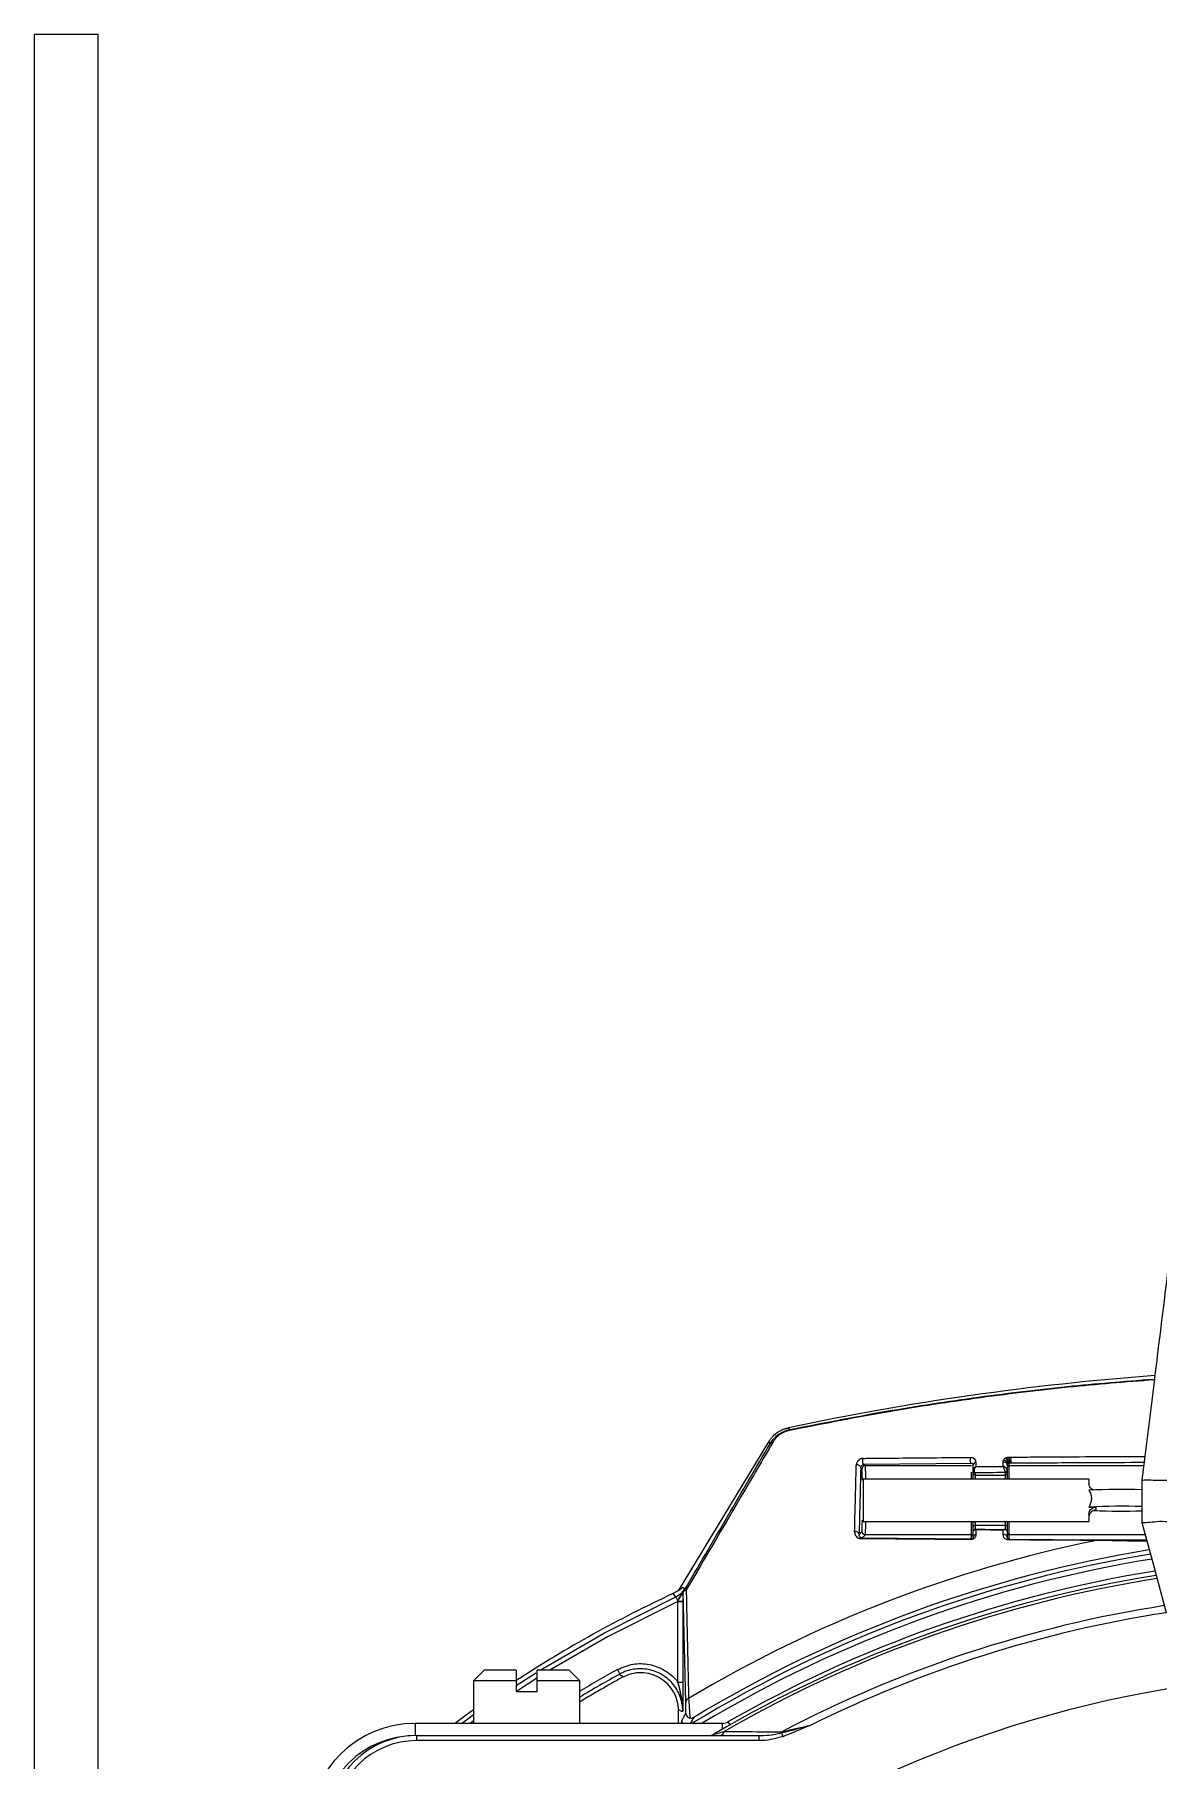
# Model space of a CAD drawing. Extents: x 7 to 135, y 1 to 99.
# Drawn here: x 124.96 to 128.27, y 48.38 to 53.47 of the extents above; entities that cross this region are included whole.
import ezdxf

# ---------------------------------------------------------------- set-up
doc = ezdxf.new("R2010")
doc.units = 0
doc.header["$MEASUREMENT"] = 0
doc.layers.add('OBJECT', color=7, linetype='CONTINUOUS')

msp = doc.modelspace()

# ---------------------------------------------------------------- linework, layer by layer
at = {"layer": 'OBJECT'}
for p, q in [((125.1466, 53.4695), (124.9586, 53.4695)), ((124.9586, 44.4969), (124.9586, 53.4695)), ((125.1466, 46.6531), (125.1466, 53.4695)), ((128.2571, 49.4981), (128.2216, 49.2095)), ((126.8562, 48.8829), (127.1222, 49.3222)), ((127.3967, 49.2424), (127.3929, 49.2462)), ((127.7197, 49.2584), (127.4033, 49.2559)), ((127.4033, 49.2559), (127.4067, 49.2524)), ((127.4067, 49.2524), (127.7197, 49.2524)), ((127.7247, 49.2392), (127.7247, 49.2539)), ((127.7247, 49.2294), (127.7247, 49.2362)), ((127.8247, 49.2544), (127.8247, 49.2381)), ((127.8247, 49.2368), (127.8247, 49.2294)), ((127.8266, 49.2581), (127.8251, 49.2562)), ((127.8282, 49.2773), (127.837, 49.2773)), ((127.8297, 49.2592), (127.8297, 49.2524)), ((127.8338, 49.2592), (127.8297, 49.2592)), ((127.8297, 49.2524), (128.2269, 49.2524)), ((127.8297, 49.2524), (127.8297, 49.2129)), ((127.8391, 49.2592), (127.8338, 49.2592)), ((127.4004, 49.2129), (127.3967, 49.2092)), ((128.0654, 49.2129), (127.4004, 49.2129)), ((127.4004, 49.2129), (127.4004, 49.0881)), ((127.7197, 49.2129), (127.7197, 49.2331)), ((127.7247, 49.2129), (127.7247, 49.2294)), ((127.7297, 49.2312), (127.7297, 49.2244)), ((127.7297, 49.2244), (127.8197, 49.2244)), ((127.7297, 49.2244), (127.7297, 49.2129)), ((127.8197, 49.2244), (127.8197, 49.2318)), ((127.8197, 49.2129), (127.8197, 49.2244)), ((127.8247, 49.2294), (127.8247, 49.2129)), ((128.0654, 49.2129), (128.0654, 49.1986)), ((128.2216, 49.2095), (128.2216, 49.0845)), ((128.2216, 49.2095), (128.2216, 49.2095)), ((127.3967, 49.0917), (127.4004, 49.0879)), ((127.4004, 49.0881), (127.4004, 49.0879)), ((127.4004, 49.0879), (128.0654, 49.0879)), ((127.7197, 49.0484), (127.7197, 49.0879)), ((127.7247, 49.0714), (127.7247, 49.0879)), ((127.7297, 49.0879), (127.7297, 49.0764)), ((127.8197, 49.0764), (127.8197, 49.0879)), ((127.8247, 49.0879), (127.8247, 49.0714)), ((127.8297, 49.0879), (127.8297, 49.0484)), ((128.0654, 49.1299), (128.0854, 49.1299)), ((128.0654, 49.1089), (128.0654, 49.0879)), ((128.0854, 49.1299), (128.0854, 49.1211)), ((128.2216, 49.0845), (128.2216, 49.0845)), ((127.3881, 49.0498), (127.3967, 49.0584)), ((127.4067, 49.0484), (127.3973, 49.0391)), ((127.3973, 49.0391), (127.7197, 49.0362)), ((127.7197, 49.0484), (127.4067, 49.0484)), ((127.7197, 49.0362), (127.7197, 49.0484)), ((127.7247, 49.0599), (127.7247, 49.0714)), ((127.7247, 49.0415), (127.7247, 49.0599)), ((127.7297, 49.0764), (127.7297, 49.0649)), ((127.7297, 49.0764), (127.8197, 49.0764)), ((127.8197, 49.0643), (127.8197, 49.0764)), ((127.8247, 49.0714), (127.8247, 49.0593)), ((127.8247, 49.0593), (127.8247, 49.0409)), ((127.8297, 49.0484), (127.8297, 49.0353)), ((128.2313, 49.0484), (127.8297, 49.0484)), ((127.8297, 49.0353), (128.0897, 49.0337)), ((126.8697, 48.8791), (126.8688, 48.8794)), ((126.8693, 48.8945), (126.8743, 48.889)), ((126.8773, 48.5554), (126.8697, 48.8791)), ((126.854, 48.8518), (126.8543, 48.8526)), ((126.854, 48.8518), (126.869, 48.8518)), ((126.854, 48.6147), (126.854, 48.8518)), ((126.8543, 48.8526), (126.8568, 48.8596)), ((126.869, 48.8532), (126.869, 48.8518)), ((126.869, 48.8518), (126.869, 48.6147)), ((126.2834, 48.6492), (126.2524, 48.6182)), ((126.3776, 48.6492), (126.2834, 48.6492)), ((126.3776, 48.6492), (126.3776, 48.6182)), ((126.439, 48.6257), (126.3783, 48.5867)), ((126.5339, 48.6492), (126.4396, 48.6492)), ((126.4396, 48.6182), (126.4396, 48.6492)), ((126.5649, 48.6182), (126.5339, 48.6492)), ((126.2524, 48.6182), (126.2524, 48.4929)), ((126.3776, 48.6182), (126.2524, 48.6182)), ((126.3776, 48.6182), (126.3776, 48.5867)), ((126.3776, 48.5867), (126.4396, 48.5867)), ((126.4396, 48.5867), (126.4396, 48.6182)), ((126.5649, 48.6182), (126.4396, 48.6182)), ((126.5649, 48.4929), (126.5649, 48.6182)), ((126.854, 48.6147), (126.869, 48.6147)), ((126.8562, 48.4929), (126.8562, 48.5298)), ((126.0803, 48.4929), (126.0803, 48.4569)), ((126.9859, 48.4929), (126.0803, 48.4929)), ((126.2524, 48.5001), (126.2424, 48.4929)), ((126.9859, 48.4761), (126.9859, 48.4929)), ((127.0018, 48.4972), (127.0069, 48.4881)), ((126.0844, 48.4569), (126.0803, 48.4569)), ((126.0844, 48.4569), (127.0925, 48.4569)), ((126.0844, 48.4569), (126.0844, 48.4419)), ((127.0925, 48.4419), (126.0844, 48.4419)), ((127.0925, 48.4569), (127.0925, 48.4419))]:
    msp.add_line(p, q, dxfattribs=at)
at = {"layer": 'OBJECT', "flags": 128}
for points in [[(127.1804, 49.3636), (127.1824, 49.3609), (127.184, 49.3586)], [(127.126, 49.3169), (127.1239, 49.3198), (127.1222, 49.3222)], [(127.4033, 49.2559), (127.4019, 49.2564), (127.4006, 49.2578), (127.3996, 49.2599), (127.399, 49.2627), (127.3987, 49.2657), (127.3989, 49.2687), (127.3994, 49.2715), (127.4004, 49.2737)], [(127.7197, 49.2584), (127.7185, 49.2589), (127.7175, 49.2604), (127.7167, 49.2626), (127.7161, 49.2654), (127.7159, 49.2684), (127.7161, 49.2715), (127.7166, 49.2743), (127.7174, 49.2765)], [(127.7247, 49.2392), (127.7248, 49.2389), (127.7249, 49.2386), (127.7252, 49.2383), (127.7256, 49.238), (127.7261, 49.2378), (127.7266, 49.2376), (127.7273, 49.2374), (127.728, 49.2373)], [(127.7324, 49.262), (127.7324, 49.2508), (127.7324, 49.2493)], [(127.8126, 49.2499), (127.8126, 49.261), (127.8126, 49.2625)], [(128.2216, 49.0845), (128.2572, 48.9518), (128.2928, 48.819)], [(127.7323, 49.0629), (127.7323, 49.0516), (127.7323, 49.0495)], [(127.8125, 49.0489), (127.8125, 49.0601), (127.8125, 49.0623)], [(126.4481, 48.6492), (126.6377, 48.7596), (126.8482, 48.8657)], [(126.854, 48.8518), (126.6466, 48.7474), (126.4766, 48.6492)], [(126.8482, 48.8657), (126.8469, 48.8671), (126.8411, 48.8736), (126.8397, 48.8752)], [(126.8482, 48.8657), (126.8484, 48.8654), (126.8487, 48.8646), (126.8493, 48.8634), (126.85, 48.8618), (126.8509, 48.8598), (126.852, 48.8576), (126.8531, 48.8552), (126.8543, 48.8526)], [(126.3776, 48.6042), (126.4344, 48.6406), (126.4364, 48.6418)], [(126.1962, 48.4929), (126.2303, 48.5178), (126.2524, 48.5336)], [(126.8654, 48.5005), (126.8717, 48.5117), (126.8778, 48.5226)], [(126.2169, 48.4929), (126.2389, 48.5089), (126.2524, 48.5185)], [(126.8654, 48.5005), (126.8659, 48.4965), (126.8674, 48.4929)], [(127.1593, 48.4647), (127.1597, 48.4637), (127.1602, 48.4625), (127.1607, 48.4612), (127.1612, 48.4598), (127.1617, 48.4583), (127.1623, 48.4568), (127.1629, 48.4552), (127.1635, 48.4536)]]:
    msp.add_lwpolyline(points, dxfattribs=at)
at = {"layer": 'OBJECT'}
for centre, radius, start, end in [((128.8465, 41.539), 8, 94.20907, 102.02022), ((127.1859, 49.3556), 0.00353, 122.2488, 180.6143), ((127.1335, 49.3114), 0.00927, 87.4564, 144.0217), ((127.3832, 49.2447), 0.00988, 8.7568, 108.5259), ((127.4067, 49.2424), 0.01, 90.0226, 179.9774), ((127.7335, 49.2532), 0.0088, 96.7881, 175.6841), ((127.7297, 49.2362), 0.005, 180.0103, 269.9997), ((127.8151, 49.2532), 0.00966, 7.1372, 105.2052), ((127.82, 49.239), 0.00482, 252.8644, 349.2803), ((127.8197, 49.2368), 0.005, 269.9883, 0.0016), ((127.8297, 49.2474), 0.005, 89.9969, 179.993), ((127.7297, 49.2294), 0.005, 180.007, 270.0031), ((127.8197, 49.2294), 0.005, 269.9902, 359.9997), ((128.161, 47.4221), 1.7602, 88.0274, 93.1136), ((128.161, 47.372), 1.7605, 88.0277, 93.1132), ((128.1608, 50.955), 1.8366, 267.4823, 271.8974), ((128.8467, 45.2894), 3.8186, 101.4598, 120.8968), ((127.3783, 49.0482), 0.00991, 8.9458, 109.2355), ((127.3979, 49.0351), 0.004, 97.848, 153.532), ((127.4067, 49.0584), 0.01, 180.0226, 269.9758), ((127.7203, 49.033), 0.00327, 100.5853, 157.6108), ((127.7197, 49.0534), 0.005, 269.9936, 359.9963), ((127.7297, 49.0714), 0.005, 90.0003, 179.993), ((127.7297, 49.0599), 0.005, 89.9969, 179.993), ((127.7334, 49.0408), 0.00877, 97.3817, 175.7302), ((127.731, 49.0604), 0.00448, 91.6067, 150.8682), ((127.8151, 49.0396), 0.00967, 7.2546, 105.7717), ((127.8164, 49.0617), 0.0025, 32.1355, 84.8892), ((127.8197, 49.0714), 0.005, 0.0003, 90.0064), ((127.8197, 49.0593), 0.005, 0.0003, 90.0098), ((127.8297, 49.0534), 0.005, 180.0103, 269.9997), ((127.8303, 49.0324), 0.00302, 102.0369, 159.6651), ((128.0904, 49.0313), 0.00249, 107.5601, 166.1275), ((128.8467, 45.2894), 3.7503, 99.2082, 121.3276), ((128.8467, 45.2894), 3.7631, 99.2281, 121.1334), ((128.8467, 45.2894), 3.7353, 99.1849, 120.9476), ((128.8466, 45.2495), 3.7247, 99.0072, 120.4312), ((128.8461, 45.2769), 3.711, 99.0877, 119.8014), ((128.8466, 45.2495), 3.7159, 98.993, 119.9693), ((128.4207, 45.4814), 3.744, 114.9783, 123.0625), ((126.8577, 48.9509), 0.0983, 267.9736, 276.5731), ((128.8466, 45.2495), 3.6335, 98.8562, 117.646), ((128.8466, 45.2495), 3.6122, 98.8176, 116.3325), ((128.4207, 45.4814), 3.6183, 118.8272, 120.8576), ((128.4207, 45.4814), 3.6033, 118.8271, 121.0002), ((128.4207, 45.4814), 3.591, 118.8087, 121.118), ((128.8466, 45.2895), 3.35, 93.5142, 125.5044), ((126.8896, 48.5544), 0.0123, 107.6992, 175.6326), ((126.0803, 48.1799), 0.313, 90, 179), ((133.9634, 44.5417), 8.1012, 150.66522, 150.80809), ((126.9859, 48.5249), 0.032, 270, 299.8014), ((126.0803, 48.1799), 0.277, 90, 179), ((126.0844, 48.1969), 0.26, 90, 178.8389), ((126.0844, 48.1969), 0.245, 90, 178.8389), ((126.9449, 48.4869), 0.03, 270, 300.4312), ((126.9763, 48.4708), 0.0143, 284.196, 351.0933), ((127.1283, 48.479), 0.0341, 335.274, 341.4684)]:
    msp.add_arc(centre, radius, start, end, dxfattribs=at)
for centre, major_axis, ratio, start_param, end_param in [((127.3967, 49.1504), (0, 0.092), 0.017455, 5.422492, 6.265732), ((127.4067, 49.1504), (0, 0.102), 0.015744, 5.371918, 6.265732), ((127.3967, 49.1504), (0, 0.092), 0.017455, 3.159046, 4.002286), ((127.4067, 49.1504), (0, 0.102), 0.015744, 3.159046, 4.052859)]:
    msp.add_ellipse(centre, major_axis=major_axis, ratio=ratio, start_param=start_param, end_param=end_param, dxfattribs=at)
for points, knots in [([(128.3443, 50.2046), (128.3436, 50.1989), (128.3401, 50.1705), (128.3253, 50.0511), (128.2969, 49.8213), (128.2714, 49.6142), (128.2571, 49.4981)], [0, 0, 0, 0, 0.024147, 0.120738, 0.507103, 1, 1, 1, 1]), ([(128.2579, 49.5052), (128.1732, 49.4984), (127.9955, 49.4843), (127.727, 49.4511), (127.4524, 49.4091), (127.2724, 49.3734), (127.1824, 49.3556)], [0, 0, 0, 0, 0.231558, 0.485576, 0.742782, 1, 1, 1, 1]), ([(127.184, 49.3586), (127.2729, 49.3762), (127.4505, 49.4113), (127.7237, 49.4532), (127.9912, 49.4864), (128.1693, 49.5005), (128.2533, 49.5072)], [0, 0, 0, 0, 0.2553137, 0.5106163, 0.7690007, 1, 1, 1, 1]), ([(127.126, 49.3169), (127.1297, 49.3225), (127.1366, 49.3327), (127.1516, 49.3453), (127.1676, 49.3543), (127.1786, 49.3572), (127.184, 49.3586)], [0, 0, 0, 0, 0.310494, 0.568554, 0.784349, 1, 1, 1, 1]), ([(127.1286, 49.3321), (127.1296, 49.3334), (127.1332, 49.3383), (127.1408, 49.3449), (127.1464, 49.3497)], [0, 0, 0, 0, 0.262267, 1, 1, 1, 1]), ([(127.1824, 49.3556), (127.1778, 49.3544), (127.1687, 49.352), (127.1551, 49.3444), (127.1425, 49.3337), (127.137, 49.3253), (127.1339, 49.3207)], [0, 0, 0, 0, 0.210462, 0.421165, 0.679148, 1, 1, 1, 1]), ([(127.1464, 49.3497), (127.1512, 49.3527), (127.1585, 49.3571), (127.1667, 49.3601), (127.1685, 49.3607), (127.1689, 49.3608)], [0, 0, 0, 0, 0.60342, 0.908941, 1, 1, 1, 1]), ([(127.1689, 49.3608), (127.1697, 49.361), (127.1709, 49.3613), (127.1729, 49.3619), (127.1748, 49.3624), (127.1766, 49.3628), (127.1783, 49.3632), (127.1795, 49.3634), (127.1802, 49.3636), (127.1804, 49.3636)], [0, 0, 0, 0, 0.3217019, 0.5413701, 0.6931378, 0.8521132, 0.9158647, 0.9689662, 1, 1, 1, 1]), ([(126.871, 48.881), (126.9145, 48.9553), (127.0017, 49.104), (127.0845, 49.2459), (127.126, 49.3169)], [0, 0, 0, 0, 0.499626, 1, 1, 1, 1]), ([(127.1339, 49.3207), (127.1302, 49.3143), (127.1116, 49.2825), (127.0287, 49.141), (126.9459, 49.0002), (126.8787, 48.8859)], [0, 0, 0, 0, 0.045191, 0.225954, 1, 1, 1, 1]), ([(127.1222, 49.3222), (127.1224, 49.3226), (127.1229, 49.3234), (127.1237, 49.3248), (127.1255, 49.3275), (127.1271, 49.3299), (127.1281, 49.3314), (127.1286, 49.3321)], [0, 0, 0, 0, 0.047461, 0.109272, 0.225816, 0.646285, 1, 1, 1, 1]), ([(127.375, 49.0576), (127.3757, 49.0866), (127.3774, 49.1522), (127.3791, 49.2176), (127.38, 49.254)], [0, 0, 0, 0, 0.44271, 1, 1, 1, 1]), ([(127.4004, 49.2737), (127.3991, 49.2737), (127.3965, 49.2735), (127.3925, 49.2722), (127.3887, 49.2701), (127.3848, 49.2668), (127.381, 49.2611), (127.3804, 49.2568), (127.38, 49.254)], [0, 0, 0, 0, 0.105686, 0.211953, 0.310189, 0.443908, 0.64924, 1, 1, 1, 1]), ([(127.3929, 49.2462), (127.392, 49.2097), (127.3904, 49.1444), (127.3888, 49.0788), (127.3881, 49.0498)], [0, 0, 0, 0, 0.557292, 1, 1, 1, 1]), ([(127.3929, 49.2462), (127.3932, 49.2477), (127.3935, 49.2497), (127.3955, 49.2523), (127.3967, 49.2535), (127.3978, 49.2542), (127.3989, 49.2548), (127.4, 49.2553), (127.4013, 49.2557), (127.4024, 49.2558), (127.403, 49.2558), (127.4033, 49.2559)], [0, 0, 0, 0, 0.4880719, 0.6407344, 0.7123929, 0.7730638, 0.8187575, 0.8648549, 0.9058683, 0.962321, 1, 1, 1, 1]), ([(127.4004, 49.2737), (127.4063, 49.2738), (127.436, 49.2741), (127.5403, 49.275), (127.6411, 49.2759), (127.7174, 49.2765)], [0, 0, 0, 0, 0.057285, 0.286437, 1, 1, 1, 1]), ([(127.7174, 49.2765), (127.719, 49.2763), (127.7223, 49.276), (127.7267, 49.2737), (127.7312, 49.2693), (127.732, 49.2647), (127.7324, 49.262)], [0, 0, 0, 0, 0.14682, 0.307864, 0.583686, 1, 1, 1, 1]), ([(127.7247, 49.2539), (127.7246, 49.2548), (127.7243, 49.2562), (127.7228, 49.2575), (127.7215, 49.2582), (127.7202, 49.2584), (127.7197, 49.2584)], [0, 0, 0, 0, 0.449939, 0.736989, 0.88839, 1, 1, 1, 1]), ([(127.7247, 49.2392), (127.7248, 49.24), (127.7249, 49.2415), (127.726, 49.244), (127.7279, 49.2465), (127.7299, 49.248), (127.7313, 49.2488), (127.7318, 49.249), (127.7321, 49.2491), (127.7322, 49.2492), (127.7323, 49.2492), (127.7323, 49.2492), (127.7324, 49.2493), (127.7324, 49.2493)], [0, 0, 0, 0, 0.177165, 0.37817, 0.602217, 0.860542, 0.921391, 0.955495, 0.974755, 0.985659, 0.988705, 0.990724, 1, 1, 1, 1]), ([(127.7247, 49.2362), (127.7247, 49.2362), (127.7247, 49.2364), (127.7247, 49.2374), (127.7247, 49.2385), (127.7247, 49.2391), (127.7247, 49.2392)], [0, 0, 0, 0, 0.318775, 0.638214, 0.944472, 1, 1, 1, 1]), ([(127.728, 49.2373), (127.728, 49.2381), (127.7279, 49.2397), (127.7284, 49.2425), (127.7295, 49.2455), (127.7308, 49.2475), (127.7317, 49.2486), (127.732, 49.2489), (127.7322, 49.2491), (127.7323, 49.2492), (127.7323, 49.2492), (127.7324, 49.2492), (127.7324, 49.2493), (127.7324, 49.2493)], [0, 0, 0, 0, 0.177181, 0.378145, 0.60219, 0.860527, 0.921382, 0.955449, 0.974729, 0.985702, 0.988718, 0.990769, 1, 1, 1, 1]), ([(127.7297, 49.2312), (127.7295, 49.2313), (127.729, 49.2316), (127.7284, 49.2336), (127.7281, 49.2358), (127.728, 49.2371), (127.728, 49.2373)], [0, 0, 0, 0, 0.313719, 0.63197, 0.942908, 1, 1, 1, 1]), ([(127.7324, 49.2493), (127.7494, 49.2494), (127.776, 49.2496), (127.8028, 49.2498), (127.8126, 49.2499)], [0, 0, 0, 0, 0.636488, 1, 1, 1, 1]), ([(127.8126, 49.2625), (127.8128, 49.2644), (127.8129, 49.2663), (127.8137, 49.2681), (127.8137, 49.2681)], [0, 0, 0, 0, 0.991979, 1, 1, 1, 1]), ([(127.8185, 49.2344), (127.8184, 49.2349), (127.8182, 49.2359), (127.8176, 49.2379), (127.8169, 49.2403), (127.8157, 49.2434), (127.8144, 49.2463), (127.8135, 49.2482), (127.813, 49.2491), (127.8128, 49.2495), (127.8127, 49.2497), (127.8126, 49.2498), (127.8126, 49.2499), (127.8126, 49.2499)], [0, 0, 0, 0, 0.109506, 0.21916, 0.341374, 0.502151, 0.736128, 0.872147, 0.934208, 0.965691, 0.982083, 0.993424, 1, 1, 1, 1]), ([(127.8247, 49.2381), (127.8247, 49.2386), (127.8246, 49.2397), (127.8238, 49.2416), (127.8225, 49.2437), (127.8202, 49.2462), (127.8174, 49.2481), (127.815, 49.2492), (127.8138, 49.2496), (127.8132, 49.2497), (127.8129, 49.2498), (127.8127, 49.2498), (127.8126, 49.2499), (127.8126, 49.2499)], [0, 0, 0, 0, 0.109482, 0.219138, 0.341355, 0.502134, 0.736118, 0.872103, 0.934209, 0.965721, 0.98204, 0.993397, 1, 1, 1, 1]), ([(127.8137, 49.2681), (127.8142, 49.2692), (127.8151, 49.2712), (127.8172, 49.2731), (127.8183, 49.274)], [0, 0, 0, 0, 0.497686, 1, 1, 1, 1]), ([(127.8137, 49.2681), (127.8146, 49.2681), (127.8163, 49.2681), (127.8188, 49.2673), (127.8211, 49.266), (127.8231, 49.2644), (127.8245, 49.2624), (127.8254, 49.2603), (127.8257, 49.2582), (127.8253, 49.2569), (127.8251, 49.2562)], [0, 0, 0, 0, 0.125007, 0.250003, 0.375009, 0.500001, 0.625, 0.750025, 0.874998, 1, 1, 1, 1]), ([(127.8183, 49.274), (127.8189, 49.2745), (127.8202, 49.2754), (127.8218, 49.276), (127.8225, 49.2763)], [0, 0, 0, 0, 0.505819, 1, 1, 1, 1]), ([(127.8183, 49.274), (127.8189, 49.2737), (127.8202, 49.2731), (127.8224, 49.2714), (127.8245, 49.2691), (127.8264, 49.2663), (127.8275, 49.2635), (127.8278, 49.261), (127.8275, 49.2591), (127.8269, 49.2584), (127.8266, 49.2581)], [0, 0, 0, 0, 0.106958, 0.229536, 0.360444, 0.498371, 0.64023, 0.774673, 0.894926, 1, 1, 1, 1]), ([(127.8197, 49.2318), (127.8195, 49.2319), (127.8191, 49.2322), (127.8187, 49.2336), (127.8185, 49.2344)], [0, 0, 0, 0, 0.49755, 1, 1, 1, 1]), ([(127.8225, 49.2763), (127.8235, 49.2766), (127.8254, 49.2771), (127.8273, 49.2772), (127.8282, 49.2773)], [0, 0, 0, 0, 0.502883, 1, 1, 1, 1]), ([(127.8225, 49.2763), (127.823, 49.2759), (127.8241, 49.2751), (127.8258, 49.2729), (127.8277, 49.27), (127.8294, 49.2666), (127.8305, 49.2634), (127.8308, 49.261), (127.8305, 49.2595), (127.83, 49.2593), (127.8297, 49.2592)], [0, 0, 0, 0, 0.103946, 0.22729, 0.368842, 0.517354, 0.660944, 0.7914, 0.903701, 1, 1, 1, 1]), ([(127.8251, 49.2562), (127.8251, 49.2562), (127.8248, 49.2556), (127.8247, 49.255), (127.8247, 49.2544)], [0, 0, 0, 0, 0.007548, 1, 1, 1, 1]), ([(127.8247, 49.2381), (127.8247, 49.2377), (127.8247, 49.237), (127.8247, 49.2369), (127.8247, 49.2368)], [0, 0, 0, 0, 0.499718, 1, 1, 1, 1]), ([(127.8297, 49.2592), (127.8295, 49.2591), (127.8292, 49.2591), (127.8288, 49.2591), (127.8285, 49.259), (127.8283, 49.2589), (127.8281, 49.2589), (127.8278, 49.2588), (127.8274, 49.2586), (127.827, 49.2584), (127.8267, 49.2582), (127.8266, 49.2581)], [0, 0, 0, 0, 0.182175, 0.255225, 0.31859, 0.368301, 0.417235, 0.468139, 0.523863, 0.75926, 1, 1, 1, 1]), ([(127.8282, 49.2773), (127.8285, 49.2768), (127.829, 49.2757), (127.8301, 49.2732), (127.8313, 49.27), (127.8325, 49.2664), (127.8334, 49.2631), (127.8339, 49.2608), (127.8341, 49.2594), (127.8339, 49.2593), (127.8338, 49.2592)], [0, 0, 0, 0, 0.105309, 0.230361, 0.371059, 0.517999, 0.65973, 0.788607, 0.902, 1, 1, 1, 1]), ([(127.8391, 49.2592), (127.8387, 49.2593), (127.838, 49.2595), (127.837, 49.2611), (127.8362, 49.2633), (127.8357, 49.2662), (127.8356, 49.2693), (127.8357, 49.2724), (127.8362, 49.2753), (127.8368, 49.2767), (127.837, 49.2773)], [0, 0, 0, 0, 0.124969, 0.249981, 0.375014, 0.499988, 0.624998, 0.750001, 0.875004, 1, 1, 1, 1]), ([(127.837, 49.2773), (127.8401, 49.2774), (127.8683, 49.2776), (127.9974, 49.2784), (128.1258, 49.2793), (128.2302, 49.2796), (128.2302, 49.2796)], [0, 0, 0, 0, 0.02432, 0.219205, 0.999653, 1, 1, 1, 1]), ([(128.228, 49.2612), (128.1769, 49.261), (128.0449, 49.2605), (127.9173, 49.2597), (127.8391, 49.2592)], [0, 0, 0, 0, 0.386905, 1, 1, 1, 1]), ([(127.8197, 49.2318), (127.8083, 49.2317), (127.7782, 49.2315), (127.7483, 49.2313), (127.7297, 49.2312)], [0, 0, 0, 0, 0.378402, 1, 1, 1, 1]), ([(128.0802, 49.1806), (128.0799, 49.1806), (128.0776, 49.1809), (128.0737, 49.1832), (128.0693, 49.1871), (128.066, 49.1927), (128.0656, 49.1964), (128.0654, 49.1986)], [0, 0, 0, 0, 0.03037, 0.23743, 0.446988, 0.669026, 1, 1, 1, 1]), ([(128.2216, 49.2095), (128.223, 49.2098), (128.2257, 49.2103), (128.2465, 49.2102), (128.2762, 49.2094), (128.3011, 49.2095), (128.3132, 49.2095)], [0, 0, 0, 0, 0.253585, 0.507165, 0.760847, 1, 1, 1, 1]), ([(128.0654, 49.1798), (128.0674, 49.1759), (128.0714, 49.168), (128.0732, 49.1542), (128.0708, 49.141), (128.0672, 49.1336), (128.0654, 49.1299)], [0, 0, 0, 0, 0.26396, 0.530255, 0.765274, 1, 1, 1, 1]), ([(128.0654, 49.1089), (128.0657, 49.1116), (128.0661, 49.1161), (128.0698, 49.1228), (128.075, 49.1274), (128.0806, 49.1296), (128.0841, 49.1299), (128.0854, 49.1299)], [0, 0, 0, 0, 0.287916, 0.494962, 0.703006, 0.889448, 1, 1, 1, 1]), ([(128.0854, 49.1211), (128.0833, 49.1209), (128.0792, 49.1205), (128.0736, 49.1177), (128.0693, 49.1137), (128.066, 49.1082), (128.0656, 49.1044), (128.0654, 49.1022)], [0, 0, 0, 0, 0.176036, 0.351991, 0.530067, 0.718743, 1, 1, 1, 1]), ([(128.2216, 49.0845), (128.2218, 49.0844), (128.2227, 49.0842), (128.2326, 49.0851), (128.2564, 49.0866), (128.2851, 49.0897), (128.3053, 49.0863), (128.3132, 49.085)], [0, 0, 0, 0, 0.09751, 0.351329, 0.599304, 0.843153, 1, 1, 1, 1]), ([(127.375, 49.0576), (127.3751, 49.0555), (127.3755, 49.0496), (127.3799, 49.0427), (127.3868, 49.0378), (127.3922, 49.0372), (127.3943, 49.0369)], [0, 0, 0, 0, 0.212236, 0.61217, 0.848354, 1, 1, 1, 1]), ([(127.3973, 49.0391), (127.3963, 49.0392), (127.3934, 49.0397), (127.3903, 49.0423), (127.3882, 49.0457), (127.3881, 49.0487), (127.3881, 49.0498)], [0, 0, 0, 0, 0.130285, 0.362328, 0.778804, 1, 1, 1, 1]), ([(127.7173, 49.0342), (127.7112, 49.0343), (127.6809, 49.0345), (127.5715, 49.0353), (127.4712, 49.0362), (127.3943, 49.0369)], [0, 0, 0, 0, 0.05507, 0.275368, 1, 1, 1, 1]), ([(127.7323, 49.0495), (127.7321, 49.0472), (127.7317, 49.0436), (127.7286, 49.0391), (127.7257, 49.0366), (127.7229, 49.0352), (127.7201, 49.0343), (127.7182, 49.0343), (127.7173, 49.0342)], [0, 0, 0, 0, 0.386624, 0.595875, 0.724493, 0.811142, 0.905823, 1, 1, 1, 1]), ([(127.7197, 49.0362), (127.7199, 49.0362), (127.7202, 49.0362), (127.7206, 49.0363), (127.721, 49.0363), (127.7214, 49.0365), (127.7218, 49.0366), (127.7225, 49.037), (127.7239, 49.0382), (127.7245, 49.0397), (127.7247, 49.0409), (127.7247, 49.0415)], [0, 0, 0, 0, 0.04192, 0.06429, 0.082612, 0.101028, 0.122133, 0.157032, 0.258627, 0.664212, 1, 1, 1, 1]), ([(127.7247, 49.0599), (127.7247, 49.0602), (127.7249, 49.061), (127.7258, 49.0619), (127.7268, 49.0624), (127.7271, 49.0625)], [0, 0, 0, 0, 0.2891923, 0.8204379, 1, 1, 1, 1]), ([(127.7271, 49.0625), (127.7272, 49.0626), (127.728, 49.0629), (127.7293, 49.0632), (127.7309, 49.0631), (127.7316, 49.063), (127.7319, 49.0629), (127.7321, 49.0629), (127.7322, 49.0629), (127.7323, 49.0629), (127.7323, 49.0629)], [0, 0, 0, 0, 0.039423, 0.573673, 0.784182, 0.888548, 0.942056, 0.969841, 0.982714, 1, 1, 1, 1]), ([(127.7297, 49.0649), (127.7298, 49.0649), (127.73, 49.0649), (127.7308, 49.0648), (127.7309, 49.0648)], [0, 0, 0, 0, 0.828241, 1, 1, 1, 1]), ([(127.7309, 49.0648), (127.7459, 49.0647), (127.7743, 49.0645), (127.803, 49.0643), (127.8166, 49.0642)], [0, 0, 0, 0, 0.525643, 1, 1, 1, 1]), ([(127.7309, 49.0648), (127.7309, 49.0648), (127.7311, 49.0648), (127.7314, 49.0644), (127.7319, 49.0637), (127.7321, 49.0633), (127.7322, 49.0631), (127.7323, 49.063), (127.7323, 49.0629), (127.7323, 49.0629), (127.7323, 49.0629)], [0, 0, 0, 0, 0.039595, 0.574268, 0.784712, 0.888699, 0.94208, 0.969956, 0.982728, 1, 1, 1, 1]), ([(127.8125, 49.0623), (127.7995, 49.0624), (127.7727, 49.0626), (127.746, 49.0628), (127.7323, 49.0629)], [0, 0, 0, 0, 0.4845814, 1, 1, 1, 1]), ([(127.8166, 49.0642), (127.8162, 49.0642), (127.8153, 49.0641), (127.8143, 49.0636), (127.8135, 49.0631), (127.813, 49.0628), (127.8128, 49.0626), (127.8127, 49.0625), (127.8126, 49.0624), (127.8125, 49.0624), (127.8125, 49.0623), (127.8125, 49.0623)], [0, 0, 0, 0, 0.296451, 0.614611, 0.783102, 0.87714, 0.930052, 0.960267, 0.975482, 0.98014, 1, 1, 1, 1]), ([(127.8185, 49.063), (127.8179, 49.0631), (127.8167, 49.0632), (127.8151, 49.0631), (127.8139, 49.0628), (127.8133, 49.0626), (127.8129, 49.0625), (127.8128, 49.0624), (127.8127, 49.0624), (127.8126, 49.0623), (127.8125, 49.0623), (127.8125, 49.0623)], [0, 0, 0, 0, 0.2965334, 0.6144766, 0.7829843, 0.8769648, 0.9300688, 0.9602072, 0.9755611, 0.9800508, 1, 1, 1, 1]), ([(127.8275, 49.0334), (127.8271, 49.0335), (127.8252, 49.0335), (127.822, 49.0344), (127.8178, 49.0367), (127.8136, 49.0415), (127.8129, 49.0462), (127.8125, 49.0489)], [0, 0, 0, 0, 0.038585, 0.160834, 0.320219, 0.601395, 1, 1, 1, 1]), ([(127.8166, 49.0642), (127.8166, 49.0642), (127.8172, 49.0642), (127.8181, 49.0642), (127.8194, 49.0643), (127.8196, 49.0643), (127.8197, 49.0643)], [0, 0, 0, 0, 0.015185, 0.236369, 0.455614, 1, 1, 1, 1]), ([(127.8247, 49.0593), (127.8247, 49.0596), (127.8246, 49.0604), (127.8235, 49.0614), (127.8214, 49.0624), (127.8195, 49.0628), (127.8185, 49.063)], [0, 0, 0, 0, 0.181214, 0.512976, 0.734869, 1, 1, 1, 1]), ([(127.8247, 49.0409), (127.8248, 49.0399), (127.8251, 49.0383), (127.8264, 49.0366), (127.8278, 49.0357), (127.8288, 49.0354), (127.8296, 49.0354), (127.8297, 49.0353)], [0, 0, 0, 0, 0.429895, 0.723566, 0.875857, 0.974674, 1, 1, 1, 1]), ([(128.088, 49.0319), (128.0817, 49.0319), (128.0499, 49.0321), (127.9622, 49.0326), (127.8824, 49.0331), (127.8275, 49.0334)], [0, 0, 0, 0, 0.072108, 0.360569, 1, 1, 1, 1]), ([(128.2364, 49.0292), (128.2275, 49.0293), (128.1772, 49.0301), (128.1282, 49.0311), (128.088, 49.0319)], [0, 0, 0, 0, 0.178313, 1, 1, 1, 1]), ([(128.0897, 49.0337), (128.1255, 49.0335), (128.1736, 49.0333), (128.2229, 49.0332), (128.2354, 49.0332)], [0, 0, 0, 0, 0.7463287, 1, 1, 1, 1]), ([(126.8693, 48.8945), (126.8672, 48.8928), (126.8631, 48.8893), (126.8563, 48.8843), (126.8479, 48.8794), (126.8436, 48.8771), (126.8414, 48.8761), (126.8405, 48.8756), (126.8399, 48.8753), (126.8397, 48.8752)], [0, 0, 0, 0, 0.423313, 0.852654, 0.960453, 0.987769, 0.994063, 0.997437, 1, 1, 1, 1]), ([(126.8482, 48.8657), (126.849, 48.866), (126.8558, 48.8693), (126.8656, 48.8765), (126.8718, 48.8855), (126.8743, 48.889)], [0, 0, 0, 0, 0.0704415, 0.6400838, 1, 1, 1, 1]), ([(126.8743, 48.889), (126.8742, 48.8889), (126.8723, 48.8857), (126.8667, 48.8763), (126.8608, 48.8663), (126.8568, 48.8596)], [0, 0, 0, 0, 0.008352, 0.336112, 1, 1, 1, 1]), ([(126.8568, 48.8596), (126.858, 48.8617), (126.8601, 48.8652), (126.8627, 48.8696), (126.8646, 48.8727), (126.866, 48.875), (126.8669, 48.8765), (126.8677, 48.8778), (126.8683, 48.8788), (126.8687, 48.8793), (126.8688, 48.8793), (126.8688, 48.8794)], [0, 0, 0, 0, 0.258552, 0.428135, 0.561804, 0.642324, 0.698951, 0.755904, 0.823315, 0.930971, 1, 1, 1, 1]), ([(126.8688, 48.8794), (126.8688, 48.8773), (126.8689, 48.8728), (126.869, 48.8638), (126.869, 48.8568), (126.869, 48.8532)], [0, 0, 0, 0, 0.287554, 0.628252, 1, 1, 1, 1]), ([(126.8697, 48.8791), (126.8697, 48.8791), (126.8698, 48.8792), (126.8703, 48.8799), (126.8708, 48.8808), (126.871, 48.881)], [0, 0, 0, 0, 0.416668, 0.838074, 1, 1, 1, 1]), ([(126.871, 48.881), (126.8718, 48.8821), (126.8735, 48.8841), (126.8766, 48.8854), (126.8784, 48.8859), (126.8787, 48.8859), (126.8787, 48.8859)], [0, 0, 0, 0, 0.4574973, 0.9146238, 0.9797345, 1, 1, 1, 1]), ([(126.8787, 48.8859), (126.8789, 48.88), (126.8795, 48.8505), (126.8819, 48.7444), (126.8842, 48.6434), (126.8859, 48.5662)], [0, 0, 0, 0, 0.0557176, 0.2785983, 1, 1, 1, 1]), ([(126.6761, 48.6513), (126.6914, 48.6578), (126.7212, 48.6704), (126.7703, 48.6686), (126.815, 48.6521), (126.8415, 48.6303), (126.8526, 48.6163), (126.854, 48.6147)], [0, 0, 0, 0, 0.250396, 0.489277, 0.728064, 0.966788, 1, 1, 1, 1]), ([(126.6833, 48.6382), (126.6832, 48.6384), (126.6829, 48.6388), (126.6813, 48.6419), (126.6789, 48.6462), (126.677, 48.6496), (126.6761, 48.6513)], [0, 0, 0, 0, 0.25002, 0.500013, 0.75, 1, 1, 1, 1]), ([(126.6902, 48.628), (126.6907, 48.629), (126.6915, 48.6309), (126.69, 48.6324), (126.6873, 48.6334), (126.6845, 48.6342), (126.6826, 48.6355), (126.6831, 48.6373), (126.6833, 48.6382)], [0, 0, 0, 0, 0.164096, 0.315804, 0.495857, 0.687349, 0.835753, 1, 1, 1, 1]), ([(126.8685, 48.5287), (126.8685, 48.5287), (126.8685, 48.5301), (126.8682, 48.5455), (126.8622, 48.5749), (126.8403, 48.6115), (126.8074, 48.6389), (126.7674, 48.6538), (126.724, 48.6546), (126.696, 48.6454), (126.6833, 48.6382), (126.6833, 48.6382)], [0, 0, 0, 0, 0.000009, 0.016125, 0.178789, 0.341409, 0.504028, 0.666691, 0.82942, 0.999991, 1, 1, 1, 1]), ([(126.8562, 48.5298), (126.8555, 48.5395), (126.8541, 48.5589), (126.8425, 48.5859), (126.8251, 48.6094), (126.8019, 48.6273), (126.775, 48.639), (126.7461, 48.643), (126.7168, 48.6402), (126.6991, 48.632), (126.6902, 48.628)], [0, 0, 0, 0, 0.125014, 0.24991, 0.374848, 0.499972, 0.624761, 0.749752, 0.87472, 1, 1, 1, 1]), ([(126.8685, 48.5287), (126.8685, 48.5289), (126.8686, 48.5486), (126.8647, 48.5775), (126.8566, 48.6057), (126.854, 48.6147)], [0, 0, 0, 0, 0.005034, 0.684578, 1, 1, 1, 1]), ([(126.869, 48.6147), (126.869, 48.6043), (126.8689, 48.574), (126.8687, 48.5467), (126.8685, 48.5288), (126.8685, 48.5287)], [0, 0, 0, 0, 0.338568, 0.995453, 1, 1, 1, 1]), ([(126.8685, 48.5287), (126.8677, 48.528), (126.8661, 48.5267), (126.8636, 48.5287), (126.8611, 48.531), (126.8586, 48.5326), (126.857, 48.5308), (126.8562, 48.5298)], [0, 0, 0, 0, 0.199016, 0.380312, 0.620354, 0.802057, 1, 1, 1, 1]), ([(126.8778, 48.5226), (126.8778, 48.5253), (126.8777, 48.5377), (126.8775, 48.5476), (126.8773, 48.5554)], [0, 0, 0, 0, 0.214779, 1, 1, 1, 1]), ([(126.8778, 48.5226), (126.8778, 48.5226), (126.8779, 48.5212), (126.8785, 48.518), (126.8809, 48.5137), (126.885, 48.5103), (126.8883, 48.5092), (126.8897, 48.5088)], [0, 0, 0, 0, 0.005372, 0.277621, 0.636344, 0.845815, 1, 1, 1, 1]), ([(126.8859, 48.5662), (126.8865, 48.5576), (126.8876, 48.5416), (126.889, 48.5197), (126.8896, 48.5091), (126.8897, 48.5088)], [0, 0, 0, 0, 0.5293804, 0.9865092, 1, 1, 1, 1]), ([(126.8654, 48.5005), (126.8654, 48.5004), (126.8653, 48.5002), (126.8652, 48.4984), (126.8651, 48.4946), (126.8651, 48.4929)], [0, 0, 0, 0, 0.086733, 0.606828, 1, 1, 1, 1]), ([(126.8665, 48.4949), (126.8663, 48.4954), (126.8659, 48.4964), (126.8657, 48.4975), (126.8657, 48.4979), (126.8656, 48.4979)], [0, 0, 0, 0, 0.447123, 0.86576, 1, 1, 1, 1]), ([(126.8897, 48.5088), (126.8913, 48.5085), (126.8945, 48.5081), (126.8984, 48.5091), (126.9005, 48.5102), (126.901, 48.5105)], [0, 0, 0, 0, 0.417898, 0.836642, 1, 1, 1, 1]), ([(127.1593, 48.4647), (127.1768, 48.4692), (127.2036, 48.4761), (127.2312, 48.4835), (127.2419, 48.4863), (127.2433, 48.4867), (127.2441, 48.4869), (127.2443, 48.4869)], [0, 0, 0, 0, 0.617728, 0.949768, 0.971338, 0.992517, 1, 1, 1, 1]), ([(127.1607, 48.4681), (127.1848, 48.4736), (127.2126, 48.4799), (127.2407, 48.4861), (127.2443, 48.4869)], [0, 0, 0, 0, 0.870624, 1, 1, 1, 1]), ([(127.2443, 48.4869), (127.2441, 48.4868), (127.2338, 48.4826), (127.207, 48.4712), (127.1802, 48.4604), (127.1635, 48.4536)], [0, 0, 0, 0, 0.007321, 0.38165, 1, 1, 1, 1]), ([(126.9601, 48.4611), (126.9601, 48.4611), (126.9601, 48.4611), (126.9609, 48.4613), (126.9637, 48.462), (126.9719, 48.464), (126.9817, 48.4664), (126.9891, 48.4682), (126.9904, 48.4685)], [0, 0, 0, 0, 0.02021, 0.105606, 0.194106, 0.401236, 0.894752, 1, 1, 1, 1]), ([(126.9904, 48.4685), (127.0083, 48.4685), (127.0647, 48.4684), (127.1217, 48.4682), (127.1607, 48.4681)], [0, 0, 0, 0, 0.317173, 1, 1, 1, 1]), ([(127.0925, 48.4569), (127.1024, 48.4571), (127.1249, 48.4576), (127.147, 48.4621), (127.1593, 48.4647)], [0, 0, 0, 0, 0.441607, 1, 1, 1, 1]), ([(127.1635, 48.4536), (127.1439, 48.4484), (127.1205, 48.4422), (127.0964, 48.442), (127.0925, 48.4419)], [0, 0, 0, 0, 0.838537, 1, 1, 1, 1])]:
    msp.add_open_spline(points, degree=3, knots=knots, dxfattribs=at)

doc.saveas('drawing.dxf')
